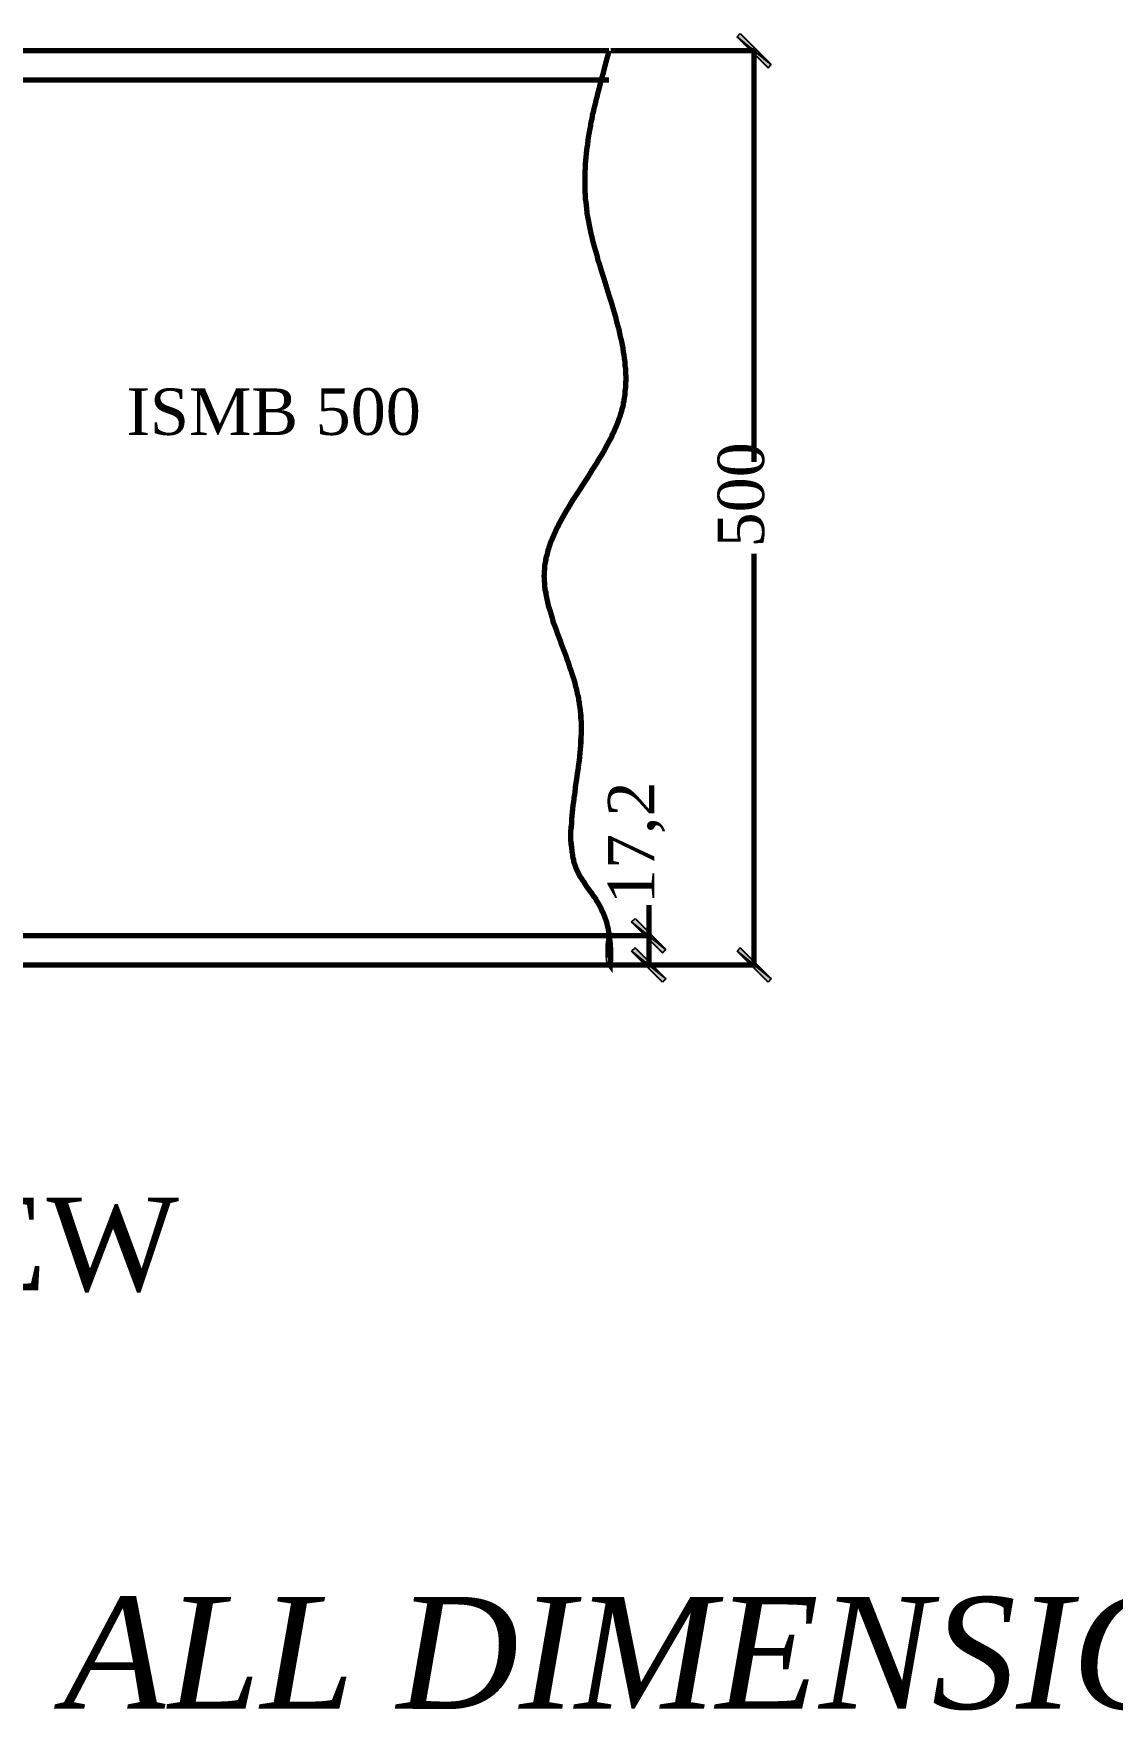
# Model space of a CAD drawing. Header units: millimetres. Extents: x 5315 to 5554, y 2783 to 3056.
# Drawn here: x 5365.9 to 5417, y 2819.1 to 2898.6 of the extents above; entities that cross this region are included whole.
import ezdxf

# ---------------------------------------------------------------- set-up
doc = ezdxf.new("R2010")
doc.units = ezdxf.units.MM
for name, color, linetype in [('H', 7, 'Continuous'), ('P', 7, 'Continuous'), ('T', 7, 'Continuous')]:
    doc.layers.add(name, color=color, linetype=linetype)
doc.styles.get("Standard").update_dxf_attribs({"font": 'arial.ttf'})

msp = doc.modelspace()

# ---------------------------------------------------------------- hatches: boundary and pattern name
at = {"layer": 'H', "linetype": 'Continuous'}
for points in [[(5400.809, 2897.109), (5400.668, 2896.951), (5399.204, 2898.415), (5399.363, 2898.573), (5400.809, 2897.109)], [(5395.835, 2855.182), (5395.676, 2855.023), (5394.212, 2856.469), (5394.371, 2856.628), (5395.835, 2855.182)], [(5395.835, 2853.771), (5395.676, 2853.63), (5394.212, 2855.076), (5394.371, 2855.235), (5395.835, 2853.771)], [(5400.809, 2853.771), (5400.668, 2853.63), (5399.204, 2855.076), (5399.363, 2855.235), (5400.809, 2853.771)]]:
    msp.add_hatch(color=256, dxfattribs=at).paths.add_polyline_path(points)

# ---------------------------------------------------------------- linework, layer by layer
at = {"layer": 'P'}
for points in [[(5399.204, 2898.415), (5399.345, 2898.573)], [(5400.809, 2897.109), (5399.204, 2898.415)], [(5399.204, 2898.415), (5400.668, 2896.951)], [(5400.809, 2897.109), (5399.204, 2898.415)], [(5399.345, 2898.573), (5400.809, 2897.109)], [(5400.668, 2896.951), (5400.809, 2897.109)], [(5394.194, 2856.487), (5394.371, 2856.646)], [(5395.817, 2855.182), (5394.194, 2856.487)], [(5394.194, 2856.487), (5395.658, 2855.023)], [(5395.817, 2855.182), (5394.194, 2856.487)], [(5394.371, 2856.646), (5395.817, 2855.182)], [(5394.371, 2855.252), (5394.194, 2855.094)], [(5394.194, 2855.094), (5395.817, 2853.788)], [(5394.194, 2855.094), (5395.817, 2853.788)], [(5395.658, 2853.63), (5394.194, 2855.094)], [(5395.817, 2853.788), (5394.371, 2855.252)], [(5395.658, 2855.023), (5395.817, 2855.182)], [(5399.345, 2855.252), (5399.204, 2855.094)], [(5399.204, 2855.094), (5400.809, 2853.788)], [(5399.204, 2855.094), (5400.809, 2853.788)], [(5400.668, 2853.63), (5399.204, 2855.094)], [(5400.809, 2853.788), (5399.345, 2855.252)], [(5395.817, 2853.788), (5395.658, 2853.63)], [(5400.809, 2853.788), (5400.668, 2853.63)]]:
    msp.add_lwpolyline(points, dxfattribs=at)
at = {"layer": 'P', "const_width": 0.254}
for points in [[(5364.42, 2897.762), (5393.136, 2897.762)], [(5393.136, 2897.762), (5392.942, 2897.056), (5392.854, 2896.686), (5392.748, 2896.333), (5392.66, 2895.963), (5392.607, 2895.786), (5392.572, 2895.61), (5392.519, 2895.434), (5392.483, 2895.257), (5392.43, 2895.063), (5392.395, 2894.887), (5392.342, 2894.711), (5392.325, 2894.534), (5392.272, 2894.358), (5392.254, 2894.181), (5392.219, 2894.005), (5392.184, 2893.829), (5392.148, 2893.635), (5392.131, 2893.458), (5392.113, 2893.282), (5392.078, 2893.105), (5392.06, 2892.929), (5392.042, 2892.735), (5392.025, 2892.559), (5392.007, 2892.382), (5392.007, 2892.188), (5391.989, 2892.012), (5391.989, 2891.835), (5391.989, 2891.659), (5391.989, 2891.465), (5391.989, 2891.289), (5391.989, 2891.112), (5392.007, 2890.936), (5392.007, 2890.759), (5392.042, 2890.565), (5392.06, 2890.389), (5392.078, 2890.195), (5392.095, 2890.019), (5392.131, 2889.842), (5392.166, 2889.666), (5392.201, 2889.472), (5392.236, 2889.295), (5392.272, 2889.119), (5392.325, 2888.925), (5392.36, 2888.749), (5392.413, 2888.555), (5392.466, 2888.378), (5392.519, 2888.202), (5392.572, 2888.025), (5392.607, 2887.831), (5392.677, 2887.655), (5392.783, 2887.285), (5392.907, 2886.914), (5393.118, 2886.209), (5393.242, 2885.838), (5393.295, 2885.662), (5393.348, 2885.468), (5393.401, 2885.291), (5393.454, 2885.115), (5393.489, 2884.939), (5393.542, 2884.745), (5393.595, 2884.586), (5393.63, 2884.409), (5393.665, 2884.215), (5393.718, 2884.039), (5393.753, 2883.863), (5393.789, 2883.686), (5393.806, 2883.51), (5393.842, 2883.333), (5393.859, 2883.157), (5393.877, 2883.069), (5393.894, 2882.981), (5393.894, 2882.892), (5393.894, 2882.804), (5393.912, 2882.716), (5393.912, 2882.628), (5393.912, 2882.54), (5393.912, 2882.451), (5393.93, 2882.363), (5393.93, 2882.275), (5393.93, 2882.187), (5393.93, 2882.099), (5393.912, 2882.028), (5393.912, 2881.922), (5393.912, 2881.834), (5393.912, 2881.764), (5393.894, 2881.675), (5393.894, 2881.587), (5393.894, 2881.499), (5393.877, 2881.411), (5393.859, 2881.323), (5393.842, 2881.234), (5393.842, 2881.146), (5393.806, 2881.076), (5393.806, 2880.987), (5393.789, 2880.899), (5393.753, 2880.811), (5393.736, 2880.723), (5393.718, 2880.652), (5393.683, 2880.564), (5393.665, 2880.476), (5393.63, 2880.388), (5393.595, 2880.3), (5393.577, 2880.229), (5393.542, 2880.141), (5393.506, 2880.053), (5393.471, 2879.964), (5393.436, 2879.876), (5393.401, 2879.806), (5393.365, 2879.717), (5393.33, 2879.647), (5393.277, 2879.559), (5393.259, 2879.471), (5393.207, 2879.382), (5393.118, 2879.224), (5393.03, 2879.065), (5392.942, 2878.888), (5392.854, 2878.73), (5392.748, 2878.553), (5392.642, 2878.395), (5392.554, 2878.236), (5392.448, 2878.077), (5392.342, 2877.918), (5392.148, 2877.583), (5391.937, 2877.266), (5391.725, 2876.931), (5391.619, 2876.772), (5391.513, 2876.613), (5391.407, 2876.454), (5391.302, 2876.278), (5391.213, 2876.119), (5391.108, 2875.96), (5391.019, 2875.802), (5390.931, 2875.643), (5390.843, 2875.484), (5390.755, 2875.325), (5390.719, 2875.237), (5390.667, 2875.149), (5390.631, 2875.078), (5390.596, 2874.99), (5390.561, 2874.902), (5390.525, 2874.831), (5390.49, 2874.743), (5390.455, 2874.673), (5390.42, 2874.585), (5390.384, 2874.514), (5390.349, 2874.426), (5390.331, 2874.355), (5390.296, 2874.267), (5390.279, 2874.179), (5390.243, 2874.108), (5390.226, 2874.02), (5390.208, 2873.932), (5390.19, 2873.844), (5390.155, 2873.773), (5390.137, 2873.685), (5390.137, 2873.614), (5390.12, 2873.526), (5390.102, 2873.456), (5390.084, 2873.367), (5390.084, 2873.279), (5390.084, 2873.191), (5390.067, 2873.121), (5390.067, 2873.032), (5390.067, 2872.944), (5390.049, 2872.874), (5390.067, 2872.785), (5390.067, 2872.715), (5390.067, 2872.627), (5390.084, 2872.538), (5390.084, 2872.45), (5390.084, 2872.362), (5390.102, 2872.291), (5390.102, 2872.203), (5390.137, 2872.115), (5390.137, 2872.045), (5390.155, 2871.956), (5390.173, 2871.868), (5390.19, 2871.78), (5390.208, 2871.709), (5390.226, 2871.621), (5390.243, 2871.533), (5390.261, 2871.445), (5390.296, 2871.357), (5390.349, 2871.198), (5390.402, 2871.021), (5390.455, 2870.845), (5390.49, 2870.669), (5390.561, 2870.51), (5390.631, 2870.334), (5390.684, 2870.157), (5390.755, 2869.981), (5390.825, 2869.804), (5390.878, 2869.628), (5391.019, 2869.275), (5391.09, 2869.099), (5391.143, 2868.922), (5391.213, 2868.746), (5391.266, 2868.552), (5391.337, 2868.376), (5391.39, 2868.199), (5391.46, 2868.005), (5391.513, 2867.829), (5391.549, 2867.635), (5391.584, 2867.547), (5391.601, 2867.458), (5391.619, 2867.37), (5391.637, 2867.264), (5391.672, 2867.176), (5391.69, 2867.07), (5391.69, 2866.982), (5391.725, 2866.894), (5391.725, 2866.788), (5391.743, 2866.7), (5391.76, 2866.594), (5391.778, 2866.506), (5391.778, 2866.418), (5391.795, 2866.312), (5391.795, 2866.224), (5391.795, 2866.118), (5391.813, 2866.012), (5391.813, 2865.924), (5391.813, 2865.836), (5391.813, 2865.73), (5391.813, 2865.624), (5391.813, 2865.536), (5391.813, 2865.43), (5391.813, 2865.342), (5391.795, 2865.148), (5391.795, 2864.936), (5391.778, 2864.742), (5391.76, 2864.548), (5391.743, 2864.354), (5391.725, 2864.142), (5391.69, 2863.948), (5391.672, 2863.754), (5391.637, 2863.56), (5391.584, 2863.172), (5391.549, 2862.978), (5391.531, 2862.784), (5391.513, 2862.59), (5391.478, 2862.396), (5391.46, 2862.202), (5391.425, 2862.026), (5391.407, 2861.832), (5391.39, 2861.655), (5391.372, 2861.461), (5391.354, 2861.285), (5391.354, 2861.179), (5391.354, 2861.091), (5391.337, 2861.02), (5391.337, 2860.914), (5391.319, 2860.826), (5391.319, 2860.756), (5391.319, 2860.65), (5391.319, 2860.562), (5391.319, 2860.491), (5391.319, 2860.403), (5391.319, 2860.315), (5391.337, 2860.226), (5391.337, 2860.138), (5391.354, 2860.068), (5391.354, 2859.98), (5391.372, 2859.909), (5391.372, 2859.821), (5391.39, 2859.75), (5391.407, 2859.662), (5391.407, 2859.591), (5391.425, 2859.503), (5391.46, 2859.433), (5391.46, 2859.345), (5391.478, 2859.274), (5391.513, 2859.203), (5391.531, 2859.133), (5391.584, 2858.992), (5391.619, 2858.921), (5391.654, 2858.851), (5391.69, 2858.78), (5391.725, 2858.71), (5391.76, 2858.639), (5391.795, 2858.586), (5391.848, 2858.516), (5391.884, 2858.445), (5391.937, 2858.392), (5391.972, 2858.321), (5392.06, 2858.18), (5392.148, 2858.057), (5392.254, 2857.916), (5392.307, 2857.863), (5392.342, 2857.792), (5392.395, 2857.704), (5392.448, 2857.651), (5392.501, 2857.581), (5392.536, 2857.492), (5392.589, 2857.422), (5392.642, 2857.334), (5392.677, 2857.263), (5392.73, 2857.175), (5392.766, 2857.104), (5392.801, 2856.999), (5392.854, 2856.91), (5392.889, 2856.822), (5392.924, 2856.734), (5392.96, 2856.628), (5392.995, 2856.54), (5393.03, 2856.434), (5393.048, 2856.328), (5393.083, 2856.205), (5393.101, 2856.099), (5393.118, 2855.976), (5393.136, 2855.852), (5393.154, 2855.729), (5393.171, 2855.605), (5393.189, 2855.464), (5393.189, 2855.341), (5393.207, 2855.217), (5393.207, 2855.094), (5393.207, 2854.988), (5393.207, 2854.864), (5393.207, 2854.776), (5393.207, 2854.67), (5393.189, 2854.6), (5393.171, 2854.511), (5393.171, 2854.441), (5393.118, 2854.511), (5393.118, 2854.582), (5393.101, 2854.653), (5393.101, 2854.741), (5393.083, 2854.847), (5393.083, 2854.952), (5393.083, 2855.058), (5393.083, 2855.182), (5393.083, 2855.305), (5393.083, 2855.411), (5393.101, 2855.535), (5393.118, 2855.64), (5393.118, 2855.746), (5393.154, 2855.852), (5393.171, 2855.94), (5393.207, 2856.011)], [(5393.207, 2897.762), (5400.103, 2897.762)], [(5399.998, 2897.762), (5399.998, 2878.271)], [(5364.296, 2896.369), (5393.136, 2896.369)], [(5399.998, 2854.441), (5399.998, 2873.932)], [(5395.023, 2854.441), (5395.023, 2855.834), (5395.023, 2857.281)], [(5363.997, 2855.834), (5393.136, 2855.834)], [(5393.207, 2855.834), (5395.112, 2855.834)], [(5363.997, 2854.441), (5393.136, 2854.441)], [(5393.207, 2854.441), (5400.103, 2854.441)], [(5393.207, 2854.441), (5395.112, 2854.441)]]:
    msp.add_lwpolyline(points, dxfattribs=at)

# ---------------------------------------------------------------- texts
at = {"layer": 'T', "attachment_point": 7}
for s, insert, char_height in [('{\\fTimes New Roman|b0|i0|c0|p18;ISMB 500}', (5370.276, 2879.528), 2.2), ('{\\fTimes New Roman|b0|i0|c0|p18;SIDE VIEW}', (5338.976, 2838.928), 4.4), ('{\\fTimes New Roman|b0|i1|c0|p18;ALL DIMENSION IN MM}', (5367.276, 2819.128), 5.3)]:
    msp.add_mtext(s, dxfattribs=dict(at, insert=insert, char_height=char_height))
at = {"layer": 'T', "char_height": 2.2, "attachment_point": 1, "rotation": 90}
for s, insert in [('{\\fTimes New Roman|b0|i0|c0|p18;500}', (5398.276, 2874.228)), ('{\\fTimes New Roman|b0|i0|c0|p18;17,2}', (5393.076, 2857.328))]:
    msp.add_mtext(s, dxfattribs=dict(at, insert=insert))

doc.saveas('drawing.dxf')
